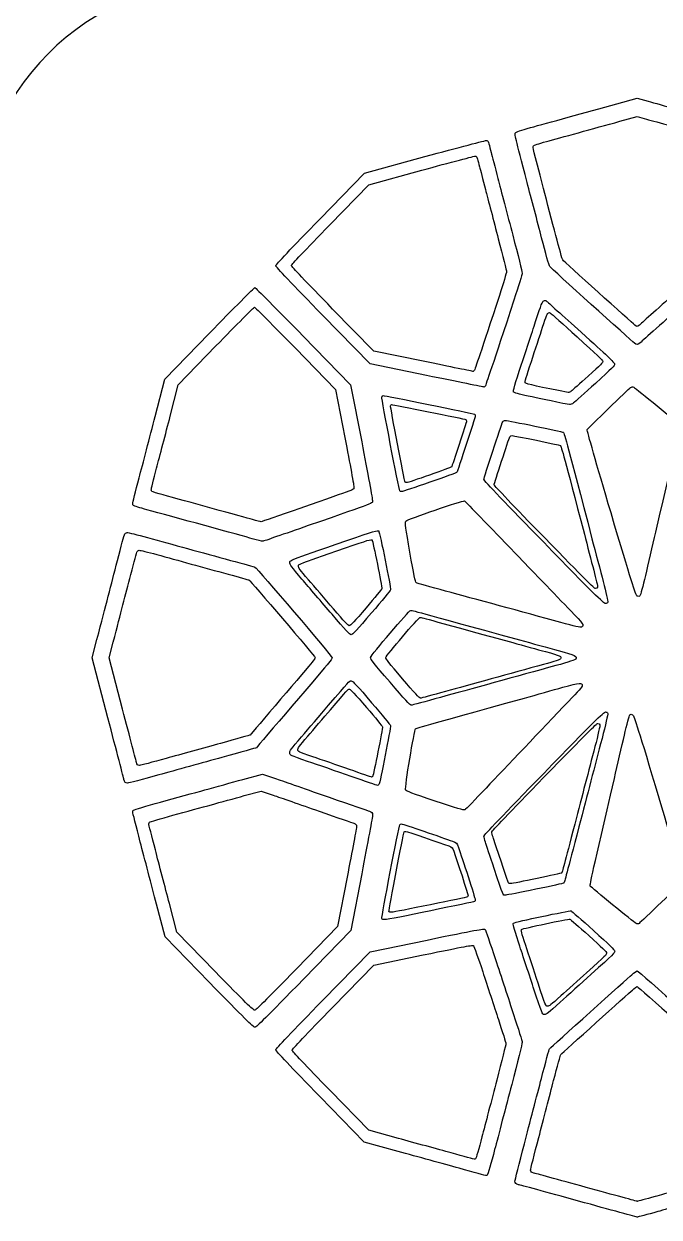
# Model space of a CAD drawing. Extents: x 0 to 3056, y 2 to 1701.
# Drawn here: x 528.6 to 770.3, y 380 to 834.1 of the extents above; entities that cross this region are included whole.
import ezdxf

# ---------------------------------------------------------------- set-up
doc = ezdxf.new("R2010")
doc.units = 0
doc.layers.add('K0102_Printing_Least_6', color=7, linetype='CONTINUOUS')

msp = doc.modelspace()

# ---------------------------------------------------------------- linework, layer by layer
at = {"layer": 'K0102_Printing_Least_6', "color": 4}
for points in [[(754.164681, 803.67308), (761.933681, 805.82108), (766.121681, 804.66108)], [(645.136584, 757.770381), (659.847584, 772.878381), (679.971583, 778.417381)], [(680.524583, 705.703382), (661.743583, 709.543382), (646.084584, 725.609382)], [(578.570686, 684.755083), (582.222685, 698.872083), (599.156685, 716.306082)], [(634.918684, 715.243082), (652.937684, 696.747083), (657.144684, 675.048083)], [(762.933681, 712.634082), (762.933681, 712.638082)], [(554.613686, 592.888085), (556.437686, 599.856085)], [(560.578686, 570.071086), (554.613686, 592.888085)], [(611.961685, 546.571186), (619.382685, 548.618186), (624.746684, 546.763186)], [(657.156684, 510.692187), (652.992684, 489.091188), (635.089684, 470.669188)], [(599.074685, 469.435188), (582.339685, 486.626188), (579.074686, 499.153188)], [(642.410684, 462.606088), (660.347683, 481.013088), (682.011683, 485.450088)], [(671.070683, 404.95009), (658.148684, 408.50109), (641.308684, 425.782089)]]:
    msp.add_lwpolyline(points, dxfattribs=at)
at = {"layer": 'K0102_Printing_Least_6', "color": 1}
for points in [[(755.318381, 797.04018), (761.936381, 798.86918), (765.503381, 797.88118)], [(641.324384, 759.942181), (658.175384, 777.247181), (681.226383, 783.59118)], [(681.859383, 700.302182), (660.347383, 704.700182), (642.410384, 723.103182)], [(762.787381, 719.500182), (762.787381, 719.503182)], [(584.293385, 684.866183), (587.381385, 696.805183), (601.702385, 711.548182)], [(631.945384, 710.649182), (647.183384, 695.007183), (650.741384, 676.657183)], [(566.190386, 573.290186), (561.068386, 592.881185), (562.634386, 598.863185)], [(612.459385, 540.390186), (618.886385, 542.162186), (623.531384, 540.556186)], [(651.599384, 509.318187), (647.993384, 490.611188), (632.488384, 474.657188)], [(601.299385, 473.588188), (586.806385, 488.476188), (583.979385, 499.325188)], [(646.242384, 459.967189), (661.804383, 475.936188), (680.598383, 479.785188)], [(671.107383, 409.94619), (659.896384, 413.02719), (645.286384, 428.019189)]]:
    msp.add_lwpolyline(points, dxfattribs=at)
for points in [[(722.500382, 787.67118)], [(641.324384, 759.942181)], [(721.698382, 705.625182)], [(668.108383, 688.808183)], [(579.139386, 665.062183)], [(707.551382, 658.657184)], [(651.035384, 634.699184)], [(652.522384, 580.903185)], [(689.004383, 580.016185)], [(726.498382, 547.427186)], [(697.608383, 502.452187)], [(717.980382, 489.501188)], [(616.390385, 458.703189)], [(762.066381, 385.98719)]]:
    msp.add_lwpolyline(points, close=True, dxfattribs=at)
at = {"layer": 'K0102_Printing_Least_6', "color": 4}
for points in [[(709.126582, 752.348381)], [(634.918684, 715.243082)], [(717.953682, 704.595082)], [(733.859682, 678.692083)], [(693.281683, 663.407083)], [(689.091483, 618.245685)], [(645.855684, 609.419085)], [(687.152583, 577.782086)], [(663.726683, 544.642186)], [(704.489482, 543.282286)], [(570.039686, 534.181187)], [(744.111481, 505.986687)], [(700.347682, 500.821087)], [(711.949582, 502.532087)], [(753.406681, 481.192088)], [(624.472684, 443.634089)], [(715.468682, 393.62609)]]:
    msp.add_lwpolyline(points, close=True, dxfattribs=at)
at = {"layer": 'K0102_Printing_Least_6', "color": 1}
for points in [[(606.480385, 851.122179), (552.757386, 851.122179), (509.507387, 807.87218), (509.507387, 754.146181)], [(727.411382, 789.35118), (732.661382, 790.79118), (745.394381, 794.29818), (755.318381, 797.04018)], [(765.503381, 797.88118), (769.601381, 796.75018), (778.185381, 794.38818), (791.43338, 790.74418)], [(681.226383, 783.59118), (693.906383, 787.08318), (704.504382, 789.86418), (704.781382, 789.77418)], [(704.781382, 789.77418), (705.086382, 789.67318), (705.402382, 789.14218), (705.578382, 788.42718)], [(705.578382, 788.42718), (705.742382, 787.77418), (706.125382, 786.29018), (706.429382, 785.12618)], [(726.324382, 771.504181), (722.367382, 786.62918), (722.228382, 787.22418), (722.500382, 787.67118)], [(722.500382, 787.67118), (722.664382, 787.94018), (724.324382, 788.50518), (727.411382, 789.35118)], [(706.429382, 785.12618), (706.734382, 783.96218), (707.894382, 779.513181), (709.007382, 775.243181)], [(709.007382, 775.243181), (710.121382, 770.974181), (712.648382, 761.294181), (714.621382, 753.731181)], [(730.991382, 753.635181), (729.704382, 758.569181), (727.605382, 766.610181), (726.324382, 771.504181)], [(624.472384, 742.067181), (624.472384, 742.442181), (630.238384, 748.560181), (641.324384, 759.942181)], [(714.621382, 753.731181), (716.597382, 746.169181), (718.215382, 739.665182), (718.215382, 739.282182)], [(733.629382, 744.289181), (733.466382, 744.495181), (732.279382, 748.698181), (730.991382, 753.635181)], [(642.410384, 723.103182), (630.593384, 735.224182), (624.472384, 741.696181), (624.472384, 742.067181)], [(761.084381, 719.497182), (760.026381, 720.338182), (733.969382, 743.874181), (733.629382, 744.289181)], [(718.215382, 739.282182), (718.215382, 738.899182), (716.804382, 734.286182), (715.078382, 729.032182)], [(776.691381, 731.946182), (769.435381, 725.399182), (763.180381, 719.799182), (762.787381, 719.500182)], [(715.078382, 729.032182), (707.054382, 704.599182), (704.375382, 696.587183), (704.125382, 696.259183)], [(601.702385, 711.548182), (609.580385, 719.658182), (616.178385, 726.291182), (616.366385, 726.291182)], [(616.366385, 726.291182), (616.554385, 726.291182), (623.567384, 719.251182), (631.945384, 710.649182)], [(726.003382, 718.673182), (727.399382, 722.915182), (727.837382, 724.013182), (728.203382, 724.182182)], [(728.203382, 724.182182), (728.536382, 724.334182), (728.755382, 724.301182), (729.028382, 724.062182)], [(729.028382, 724.062182), (729.229382, 723.881182), (733.769382, 719.801182), (739.109382, 714.992182)], [(721.698382, 705.625182), (723.108382, 709.886182), (725.043382, 715.757182), (726.003382, 718.673182)], [(762.787381, 719.503182), (761.909381, 718.837182), (761.913381, 718.837182), (761.084381, 719.497182)], [(739.109382, 714.992182), (746.681381, 708.178182), (748.836381, 706.126182), (748.883381, 705.688182)], [(719.337382, 697.491183), (719.187382, 697.776183), (719.787382, 699.843183), (721.698382, 705.625182)], [(748.883381, 705.688182), (748.938381, 705.196182), (748.238381, 704.488182), (743.300381, 700.033182)], [(703.613382, 695.907183), (703.480382, 695.907183), (693.691383, 697.884183), (681.859383, 700.302182)], [(743.300381, 700.033182), (740.195381, 697.233183), (737.318382, 694.665183), (736.907382, 694.329183)], [(704.125382, 696.259183), (703.976382, 696.064183), (703.746382, 695.907183), (703.613382, 695.907183)], [(735.686382, 693.810183), (725.284382, 695.850183), (719.514382, 697.153183), (719.337382, 697.491183)], [(736.907382, 694.329183), (736.429382, 693.936183), (735.991382, 693.750183), (735.686382, 693.810183)], [(673.666383, 659.728184), (673.421383, 660.132183), (667.997383, 688.513183), (668.108383, 688.808183)], [(668.108383, 688.808183), (668.168383, 688.967183), (668.356383, 689.155183), (668.527383, 689.221183)], [(668.527383, 689.221183), (668.845383, 689.345183), (696.355383, 683.794183), (696.794383, 683.517183)], [(579.139386, 665.062183), (580.276385, 669.386183), (582.591385, 678.299183), (584.293385, 684.866183)], [(697.032383, 682.939183), (697.032383, 682.411183), (691.547383, 665.721183), (691.284383, 665.451183)], [(696.794383, 683.517183), (696.925383, 683.432183), (697.032383, 683.174183), (697.032383, 682.939183)], [(707.551382, 658.657184), (707.551382, 659.126184), (713.108382, 676.166183), (713.515382, 676.949183)], [(713.515382, 676.949183), (713.668382, 677.245183), (713.994382, 677.421183), (714.386382, 677.421183)], [(714.386382, 677.421183), (715.164382, 677.425183), (732.319382, 673.908183), (732.759382, 673.660183)], [(650.741384, 676.657183), (652.701384, 666.565183), (654.266384, 657.999184), (654.223384, 657.619184)], [(732.759382, 673.660183), (733.056382, 673.491183), (734.193382, 669.264183), (741.861381, 639.853184)], [(577.078386, 656.794184), (577.078386, 657.015184), (578.006386, 660.735183), (579.139386, 665.062183)], [(691.284383, 665.451183), (691.179383, 665.343183), (687.423383, 663.967183), (682.935383, 662.394183)], [(674.288383, 659.515184), (674.018383, 659.509184), (673.739383, 659.604184), (673.666383, 659.728184)], [(682.935383, 662.394183), (678.449383, 660.818183), (674.559383, 659.525184), (674.288383, 659.515184)], [(726.531382, 638.732184), (715.125382, 650.447184), (707.551382, 658.396184), (707.551382, 658.657184)], [(577.369386, 656.146184), (577.211386, 656.281184), (577.078386, 656.572184), (577.078386, 656.794184)], [(581.614385, 654.822184), (579.441386, 655.416184), (577.531386, 656.011184), (577.369386, 656.146184)], [(615.554385, 645.483184), (612.557385, 646.325184), (589.208385, 652.750184), (581.614385, 654.822184)], [(654.223384, 657.619184), (654.134384, 656.813184), (655.931384, 657.503184), (633.573384, 649.684184)], [(633.573384, 649.684184), (625.708384, 646.936184), (619.118385, 644.674184), (618.922385, 644.660184)], [(618.922385, 644.660184), (618.732385, 644.643184), (617.215385, 645.017184), (615.554385, 645.483184)], [(651.035384, 634.699184), (659.633384, 637.687184), (660.786383, 638.033184), (661.077383, 637.723184)], [(661.077383, 637.723184), (661.413383, 637.371184), (664.951383, 619.788185), (664.815383, 619.162185)], [(746.126381, 619.241185), (745.618381, 619.241185), (742.242381, 622.597184), (726.531382, 638.732184)], [(741.861381, 639.853184), (742.939381, 635.708184), (744.543381, 629.578184), (745.423381, 626.231184)], [(569.336386, 624.605184), (570.523386, 629.206184), (571.583386, 633.134184), (571.690386, 633.332184)], [(571.690386, 633.332184), (571.797386, 633.532184), (572.149386, 633.731184), (572.478386, 633.771184)], [(572.478386, 633.771184), (572.807386, 633.811184), (575.825386, 633.083184), (579.183386, 632.154184)], [(579.183386, 632.154184), (587.192385, 629.938184), (596.955385, 627.254184), (606.295385, 624.698184)], [(633.075384, 627.772184), (633.146384, 628.535184), (631.825384, 628.027184), (651.035384, 634.699184)], [(636.942384, 622.531184), (633.589384, 626.434184), (633.027384, 627.196184), (633.075384, 627.772184)], [(562.634386, 598.863185), (565.676386, 610.478185), (567.199386, 616.330185), (569.336386, 624.605184)], [(606.295385, 624.698184), (610.451385, 623.562184), (614.030385, 622.559184), (614.247385, 622.469184)], [(614.247385, 622.469184), (614.827385, 622.226184), (639.459384, 593.336185), (639.459384, 592.897185)], [(646.389384, 611.494185), (643.352384, 615.052185), (639.101384, 620.018184), (636.942384, 622.531184)], [(745.423381, 626.231184), (746.306381, 622.865184), (746.958381, 619.945185), (746.879381, 619.694185)], [(664.815383, 619.162185), (664.777383, 618.984185), (662.089383, 615.730185), (658.845384, 611.934185)], [(746.879381, 619.694185), (746.788381, 619.397185), (746.531381, 619.241185), (746.126381, 619.241185)], [(652.432384, 605.032185), (652.037384, 605.032185), (650.583384, 606.586185), (646.389384, 611.494185)], [(658.845384, 611.934185), (654.357384, 606.681185), (652.822384, 605.032185), (652.432384, 605.032185)], [(666.329383, 592.958185), (666.422383, 593.690185), (678.801383, 608.249185), (679.331383, 608.249185)], [(679.331383, 608.249185), (679.773383, 608.249185), (680.282383, 608.109185), (714.648382, 598.642185)], [(714.648382, 598.642185), (718.511382, 597.577185), (724.131382, 596.036185), (727.133382, 595.217185)], [(727.133382, 595.217185), (732.784382, 593.676185), (733.353382, 593.400185), (732.829382, 592.442185)], [(638.221384, 591.049185), (637.245384, 589.892185), (615.277385, 564.134186), (614.700385, 563.474186)], [(639.459384, 592.897185), (639.459384, 592.693185), (638.901384, 591.861185), (638.221384, 591.049185)], [(672.622383, 584.914185), (667.471383, 590.948185), (666.270383, 592.478185), (666.329383, 592.958185)], [(732.829382, 592.442185), (732.677382, 592.159185), (730.717382, 591.517185), (726.321382, 590.312185)], [(726.321382, 590.312185), (714.051382, 586.944185), (697.896383, 582.486185), (689.004383, 580.016185)], [(679.490383, 577.484186), (679.118383, 577.467186), (677.383383, 579.340186), (672.622383, 584.914185)], [(645.245384, 573.096186), (651.738384, 580.710185), (651.919384, 580.903185), (652.522384, 580.903185)], [(652.522384, 580.903185), (652.912384, 580.903185), (654.509384, 579.182186), (659.008384, 573.909186)], [(689.004383, 580.016185), (684.046383, 578.635186), (679.763383, 577.497186), (679.490383, 577.484186)], [(571.428386, 553.093186), (571.364386, 553.425186), (569.007386, 562.515186), (566.190386, 573.290186)], [(636.641384, 563.029186), (638.773384, 565.515186), (642.645384, 570.043186), (645.245384, 573.096186)], [(659.008384, 573.909186), (662.290383, 570.063186), (665.009383, 566.767186), (665.048383, 566.586186)], [(726.498382, 547.427186), (742.975381, 564.351186), (746.491381, 567.847186), (747.024381, 567.847186)], [(747.024381, 567.847186), (747.444381, 567.847186), (747.720381, 567.687186), (747.813381, 567.387186)], [(614.700385, 563.474186), (614.623385, 563.386186), (609.565385, 561.941186), (603.465385, 560.267186)], [(665.048383, 566.586186), (665.153383, 566.084186), (661.624383, 548.118186), (661.352383, 547.781186)], [(747.813381, 567.387186), (747.891381, 567.134186), (747.027381, 563.385186), (745.894381, 559.060186)], [(603.465385, 560.267186), (597.360385, 558.593186), (588.067385, 556.031186), (582.811385, 554.569186)], [(632.831384, 557.818186), (632.771384, 558.415186), (633.296384, 559.130186), (636.641384, 563.029186)], [(745.894381, 559.060186), (743.436381, 549.670186), (741.039381, 540.490186), (738.205382, 529.599187)], [(582.811385, 554.569186), (577.552386, 553.110186), (572.971386, 551.906186), (572.633386, 551.899186)], [(638.553384, 555.175186), (632.984384, 557.100186), (632.899384, 557.139186), (632.831384, 557.818186)], [(652.453384, 550.351186), (647.918384, 551.929186), (641.664384, 554.100186), (638.553384, 555.175186)], [(572.633386, 551.899186), (571.931386, 551.879186), (571.596386, 552.211186), (571.428386, 553.093186)], [(660.906383, 547.485186), (660.792383, 547.485186), (656.988384, 548.774186), (652.453384, 550.351186)], [(661.352383, 547.781186), (661.221383, 547.616186), (661.022383, 547.485186), (660.906383, 547.485186)], [(706.613382, 526.506187), (706.613382, 526.840187), (713.193382, 533.760187), (726.498382, 547.427186)], [(623.531384, 540.556186), (626.085384, 539.669187), (633.906384, 536.943187), (640.912384, 534.497187)], [(585.322385, 532.911187), (590.034385, 534.210187), (596.623385, 536.026187), (599.962385, 536.946187)], [(599.962385, 536.946187), (603.301385, 537.866187), (608.924385, 539.415187), (612.459385, 540.390186)], [(576.451386, 530.292187), (576.617386, 530.430187), (580.605385, 531.608187), (585.322385, 532.911187)], [(640.912384, 534.497187), (647.918384, 532.051187), (653.862384, 529.991187), (654.126384, 529.917187)], [(576.154386, 529.660187), (576.154386, 529.869187), (576.289386, 530.153187), (576.451386, 530.292187)], [(578.651386, 519.727187), (577.277386, 524.981187), (576.154386, 529.450187), (576.154386, 529.660187)], [(655.201384, 528.665187), (655.201384, 528.309187), (653.581384, 519.605187), (651.599384, 509.318187)], [(654.126384, 529.917187), (654.891384, 529.703187), (655.195384, 529.351187), (655.201384, 528.665187)], [(738.205382, 529.599187), (734.248382, 514.413187), (733.357382, 511.083187), (733.207382, 510.930187)], [(667.536383, 496.326188), (667.410383, 496.660188), (673.031383, 526.108187), (673.308383, 526.564187)], [(673.308383, 526.564187), (673.385383, 526.696187), (673.652383, 526.802187), (673.896383, 526.802187)], [(673.896383, 526.802187), (674.319383, 526.802187), (687.249383, 522.404187), (690.272383, 521.234187)], [(707.122382, 524.532187), (706.842382, 525.341187), (706.613382, 526.229187), (706.613382, 526.506187)], [(710.027382, 515.781187), (708.710382, 519.783187), (707.403382, 523.723187), (707.122382, 524.532187)], [(583.979385, 499.325188), (582.419385, 505.289187), (580.024385, 514.471187), (578.651386, 519.727187)], [(690.272383, 521.234187), (691.624383, 520.708187), (691.674383, 520.659187), (692.186383, 519.271187)], [(692.186383, 519.271187), (693.326383, 516.165187), (697.608383, 502.885187), (697.608383, 502.452187)], [(713.872382, 506.921187), (712.896382, 506.891187), (713.142382, 506.328187), (710.027382, 515.781187)], [(723.859382, 508.857187), (718.803382, 507.806187), (714.306382, 506.935187), (713.872382, 506.921187)], [(733.207382, 510.930187), (733.125382, 510.845187), (728.919382, 509.912187), (723.859382, 508.857187)], [(697.374383, 501.845187), (697.245383, 501.762187), (690.941383, 500.420187), (683.363383, 498.864188)], [(697.608383, 502.452187), (697.608383, 502.198187), (697.503383, 501.927187), (697.374383, 501.845187)], [(668.623383, 496.012188), (667.998383, 495.999188), (667.615383, 496.111188), (667.536383, 496.326188)], [(683.363383, 498.864188), (675.786383, 497.304188), (669.152383, 496.022188), (668.623383, 496.012188)], [(717.980382, 489.501188), (718.315382, 489.840188), (735.761382, 493.523188), (736.369382, 493.385188)], [(736.369382, 493.385188), (736.546382, 493.346188), (739.760382, 490.550188), (743.515381, 487.172188)], [(719.547382, 483.403188), (717.898382, 488.411188), (717.691382, 489.213188), (717.980382, 489.501188)], [(743.515381, 487.172188), (748.657381, 482.543188), (750.339381, 480.897188), (750.339381, 480.496188)], [(680.598383, 479.785188), (696.700383, 483.079188), (699.441383, 483.584188), (699.719383, 483.289188)], [(699.719383, 483.289188), (699.898383, 483.100188), (701.457382, 478.647188), (703.186382, 473.390188)], [(724.305382, 468.973188), (722.734382, 473.741188), (720.592382, 480.237188), (719.547382, 483.403188)], [(750.339381, 480.496188), (750.339381, 479.878188), (750.148381, 479.691188), (742.720381, 473.012188)], [(616.390385, 458.703189), (615.916385, 458.703189), (612.777385, 461.799188), (601.299385, 473.588188)], [(632.488384, 474.657188), (620.195384, 462.002188), (616.866385, 458.703189), (616.390385, 458.703189)], [(703.186382, 473.390188), (704.911382, 468.137188), (707.605382, 459.957189), (709.167382, 455.216189)], [(742.720381, 473.012188), (739.743382, 470.333188), (735.324382, 466.348188), (732.900382, 464.154188)], [(727.823382, 460.235188), (727.163382, 460.303188), (727.133382, 460.378188), (724.305382, 468.973188)], [(732.900382, 464.154188), (729.112382, 460.727188), (728.395382, 460.175188), (727.823382, 460.235188)], [(732.874382, 441.880189), (733.566382, 442.517189), (759.011381, 465.407188), (760.144381, 466.415188)], [(760.144381, 466.415188), (760.945381, 467.123188), (761.766381, 467.706188), (761.970381, 467.706188)], [(761.970381, 467.706188), (762.406381, 467.706188), (790.97438, 442.016189), (791.21238, 441.410189)], [(630.680384, 443.507189), (630.680384, 443.833189), (635.990384, 449.447189), (646.242384, 459.967189)], [(709.167382, 455.216189), (710.730382, 450.471189), (712.008382, 446.316189), (712.008382, 445.984189)], [(712.008382, 445.984189), (712.008382, 445.652189), (710.445382, 439.393189), (708.534382, 432.073189)], [(645.286384, 428.019189), (635.675384, 437.888189), (630.680384, 443.185189), (630.680384, 443.507189)], [(730.187382, 432.006189), (731.577382, 437.356189), (732.785382, 441.798189), (732.874382, 441.880189)], [(708.534382, 432.073189), (706.625382, 424.757189), (704.097382, 415.08119), (702.922382, 410.57019)], [(724.535382, 410.34519), (726.256382, 416.90919), (728.797382, 426.658189), (730.187382, 432.006189)], [(691.151383, 404.42619), (686.292383, 405.76819), (677.271383, 408.25219), (671.107383, 409.94619)], [(702.922382, 410.57019), (701.745382, 406.06319), (700.651382, 402.29119), (700.492382, 402.18619)], [(721.412382, 397.87819), (721.412382, 398.16819), (722.816382, 403.77819), (724.535382, 410.34519)], [(700.095382, 401.99319), (700.038382, 401.98919), (696.012383, 403.08819), (691.151383, 404.42619)], [(700.492382, 402.18619), (700.332382, 402.08119), (700.152382, 401.99619), (700.095382, 401.99319)], [(722.608382, 396.74419), (721.780382, 396.91519), (721.412382, 397.26219), (721.412382, 397.87819)], [(742.531381, 391.29719), (731.904382, 394.22719), (722.938382, 396.67919), (722.608382, 396.74419)], [(762.066381, 385.98719), (761.947381, 385.97719), (753.155381, 388.36519), (742.531381, 391.29719)], [(788.41338, 393.20919), (781.16138, 391.22619), (772.315381, 388.79719), (768.755381, 387.80619)], [(768.755381, 387.80619), (765.196381, 386.81819), (762.185381, 385.99719), (762.066381, 385.98719)]]:
    msp.add_open_spline(points, degree=3, dxfattribs=at)
at = {"layer": 'K0102_Printing_Least_6', "color": 4}
for points in [[(766.121681, 804.66108), (770.933681, 803.33308), (781.01168, 800.56008), (796.56668, 796.28208)], [(721.398682, 794.64608), (727.562682, 796.33708), (742.511681, 800.45408), (754.164681, 803.67308)], [(720.121682, 773.692081), (715.476682, 791.45008), (715.312682, 792.14908), (715.632682, 792.67308)], [(715.632682, 792.67308), (715.824682, 792.98908), (717.773682, 793.65308), (721.398682, 794.64608)], [(679.971583, 778.417381), (691.041583, 781.46538), (700.294582, 783.89338), (700.535582, 783.81538)], [(700.535582, 783.81538), (700.802582, 783.72638), (701.078582, 783.26338), (701.231582, 782.63938)], [(701.231582, 782.63938), (701.374582, 782.06938), (701.709582, 780.77338), (701.974582, 779.757381)], [(701.974582, 779.757381), (702.240582, 778.741381), (703.253582, 774.856381), (704.225582, 771.129381)], [(725.601682, 752.712081), (724.090682, 758.505081), (721.625682, 767.946081), (720.121682, 773.692081)], [(704.225582, 771.129381), (705.197582, 767.402381), (707.404582, 758.951381), (709.126582, 752.348381)], [(630.423584, 742.165381), (630.423584, 742.492381), (635.457584, 747.834381), (645.136584, 757.770381)], [(709.126582, 752.348381), (710.851582, 745.746381), (712.264582, 740.068381), (712.264582, 739.734382)], [(728.699682, 741.739081), (728.507682, 741.981081), (727.113682, 746.915081), (725.601682, 752.712081)], [(646.084584, 725.609382), (635.767584, 736.191382), (630.423584, 741.841381), (630.423584, 742.165381)], [(760.933681, 712.630082), (759.691681, 713.618082), (729.097682, 741.251081), (728.699682, 741.739081)], [(712.264582, 739.734382), (712.264582, 739.399382), (711.032582, 735.372382), (709.525582, 730.785382)], [(599.156685, 716.306082), (608.472685, 725.896082), (616.273685, 733.739082), (616.496685, 733.739082)], [(616.496685, 733.739082), (616.718685, 733.739082), (625.011684, 725.415082), (634.918684, 715.243082)], [(709.525582, 730.785382), (702.520582, 709.454382), (700.181582, 702.460382), (699.963583, 702.173382)], [(723.558682, 721.583082), (725.375682, 727.106082), (725.945682, 728.536082), (726.422682, 728.755082)], [(726.422682, 728.755082), (726.855682, 728.954082), (727.140682, 728.911082), (727.496682, 728.599082)], [(727.496682, 728.599082), (727.757682, 728.364082), (733.668682, 723.052082), (740.621681, 716.790082)], [(779.257681, 727.247082), (770.738681, 719.560082), (763.394681, 712.985082), (762.933681, 712.634082)], [(717.953682, 704.595082), (719.789682, 710.142082), (722.308682, 717.786082), (723.558682, 721.583082)], [(740.621681, 716.790082), (750.480681, 707.919082), (753.285681, 705.247082), (753.347681, 704.677082)], [(762.933681, 712.638082), (761.902681, 711.856082), (761.906681, 711.856082), (760.933681, 712.630082)], [(699.516583, 701.866382), (699.400583, 701.866382), (690.854583, 703.592382), (680.524583, 705.703382)], [(714.879682, 694.005083), (714.683682, 694.376083), (715.465682, 697.067083), (717.953682, 704.595082)], [(753.347681, 704.677082), (753.418681, 704.036082), (752.507681, 703.114082), (746.078681, 697.314083)], [(699.963583, 702.173382), (699.833583, 702.003382), (699.632583, 701.866382), (699.516583, 701.866382)], [(746.078681, 697.314083), (742.035681, 693.669083), (738.289682, 690.325083), (737.754682, 689.888083)], [(742.964681, 679.699083), (743.226681, 680.197083), (758.615681, 695.188083), (759.484681, 695.791083)], [(759.484681, 695.791083), (759.811681, 696.021083), (760.255681, 696.026083), (760.670681, 695.808083)], [(760.670681, 695.808083), (761.498681, 695.378083), (777.747681, 682.090083), (778.076681, 681.582083)], [(671.625683, 656.372084), (671.324683, 656.868084), (664.656683, 691.755083), (664.793683, 692.118083)], [(664.793683, 692.118083), (664.867683, 692.314083), (665.097683, 692.544083), (665.308683, 692.626083)], [(665.308683, 692.626083), (665.699683, 692.778083), (699.515683, 685.954083), (700.054682, 685.614083)], [(736.164682, 689.212083), (722.621682, 691.868083), (715.109682, 693.564083), (714.879682, 694.005083)], [(737.754682, 689.888083), (737.132682, 689.376083), (736.562682, 689.134083), (736.164682, 689.212083)], [(572.476686, 661.337083), (573.820686, 666.450083), (576.558686, 676.989083), (578.570686, 684.755083)], [(700.347682, 684.903083), (700.347682, 684.255083), (693.605683, 663.739083), (693.281683, 663.407083)], [(700.054682, 685.614083), (700.215682, 685.509083), (700.347682, 685.192083), (700.347682, 684.903083)], [(703.644682, 660.708083), (703.644682, 661.271083), (710.304682, 681.696083), (710.793682, 682.634083)], [(710.793682, 682.634083), (710.976682, 682.989083), (711.367682, 683.200083), (711.836682, 683.200083)], [(711.836682, 683.200083), (712.769682, 683.204083), (733.332682, 678.989083), (733.859682, 678.692083)], [(778.076681, 681.582083), (778.297681, 681.237083), (777.150681, 676.118083), (768.905681, 640.630084)], [(733.859682, 678.692083), (734.215682, 678.489083), (735.578682, 673.423083), (744.769681, 638.169084)], [(752.010681, 647.979084), (746.430681, 666.767083), (742.819681, 679.422083), (742.964681, 679.699083)], [(657.144684, 675.048083), (659.461684, 663.114083), (661.312683, 652.985084), (661.261683, 652.536084)], [(693.281683, 663.407083), (693.152683, 663.274083), (688.535683, 661.583083), (683.019683, 659.649084)], [(570.039686, 651.560084), (570.039686, 651.821084), (571.136686, 656.220084), (572.476686, 661.337083)], [(683.019683, 659.649084), (677.504683, 657.712084), (672.722683, 656.122084), (672.390683, 656.110084)], [(726.394682, 636.825084), (712.722682, 650.868084), (703.644682, 660.396083), (703.644682, 660.708083)], [(672.390683, 656.110084), (672.058683, 656.103084), (671.715683, 656.220084), (671.625683, 656.372084)], [(570.382686, 650.794084), (570.195686, 650.954084), (570.039686, 651.298084), (570.039686, 651.560084)], [(575.402686, 649.228084), (572.832686, 649.931084), (570.574686, 650.634084), (570.382686, 650.794084)], [(661.261683, 652.536084), (661.156683, 651.583084), (663.281683, 652.399084), (636.843684, 643.153084)], [(673.956483, 644.894684), (674.488483, 645.578684), (695.707483, 652.857684), (696.242483, 652.540684)], [(696.242483, 652.540684), (696.688483, 652.275684), (697.118483, 651.829684), (726.136482, 621.683684)], [(615.535685, 638.185084), (611.992685, 639.181084), (584.382685, 646.778084), (575.402686, 649.228084)], [(761.952681, 616.377085), (761.412681, 616.660085), (759.698681, 622.103084), (752.010681, 647.979084)], [(566.984686, 640.001084), (567.109686, 640.235084), (567.519686, 640.466084), (567.902686, 640.513084)], [(567.902686, 640.513084), (568.285686, 640.560084), (571.800686, 639.712084), (575.711686, 638.630084)], [(636.843684, 643.153084), (627.543684, 639.903084), (619.750685, 637.228084), (619.519685, 637.212084)], [(651.472684, 637.474084), (661.867683, 641.087084), (663.261683, 641.505084), (663.613683, 641.130084)], [(663.613683, 641.130084), (664.019683, 640.704084), (668.297683, 619.446085), (668.132683, 618.689085)], [(675.489483, 633.005684), (673.904483, 642.181684), (673.609483, 644.446684), (673.956483, 644.894684)], [(768.905681, 640.630084), (767.741681, 635.630084), (766.029681, 628.231084), (765.099681, 624.188084)], [(564.242686, 629.837084), (565.625686, 635.196084), (566.859686, 639.771084), (566.984686, 640.001084)], [(575.711686, 638.630084), (585.039685, 636.048084), (596.410685, 632.923084), (607.289685, 629.946084)], [(619.519685, 637.212084), (619.293685, 637.192084), (617.500685, 637.634084), (615.535685, 638.185084)], [(629.757684, 629.099084), (629.843684, 630.021084), (628.246684, 629.407084), (651.472684, 637.474084)], [(749.882681, 613.462085), (749.273681, 613.462085), (745.226681, 617.485085), (726.394682, 636.825084)], [(744.769681, 638.169084), (746.062681, 633.200084), (747.984681, 625.853084), (749.039681, 621.841084)], [(677.970483, 621.389684), (677.584483, 621.595684), (676.956483, 624.525684), (675.489483, 633.005684)], [(556.437686, 599.856085), (559.980686, 613.384085), (561.754686, 620.200084), (564.242686, 629.837084)], [(607.289685, 629.946084), (612.129685, 628.622084), (616.297685, 627.454084), (616.550685, 627.349084)], [(616.550685, 627.349084), (617.226685, 627.067084), (645.914684, 593.419085), (645.914684, 592.907085)], [(634.433684, 622.763084), (630.379684, 627.481084), (629.699684, 628.403084), (629.757684, 629.099084)], [(645.855684, 609.419085), (642.183684, 613.720085), (637.043684, 619.724085), (634.433684, 622.763084)], [(765.099681, 624.188084), (764.161681, 620.124084), (763.227681, 616.661085), (763.003681, 616.438085)], [(668.132683, 618.689085), (668.086683, 618.474085), (664.836683, 614.540085), (660.914683, 609.950085)], [(689.091483, 618.245685), (683.259483, 619.822685), (678.253483, 621.239684), (677.970483, 621.389684)], [(732.929482, 606.280685), (718.526482, 610.232685), (699.547483, 615.410685), (689.091483, 618.245685)], [(726.136482, 621.683684), (729.398482, 618.293685), (734.148482, 613.370685), (736.688482, 610.745685)], [(749.039681, 621.841084), (750.097681, 617.806085), (750.879681, 614.306085), (750.785681, 614.005085)], [(750.785681, 614.005085), (750.675681, 613.649085), (750.367681, 613.462085), (749.882681, 613.462085)], [(763.003681, 616.438085), (762.741681, 616.174085), (762.381681, 616.152085), (761.952681, 616.377085)], [(653.160684, 601.606085), (652.683684, 601.606085), (650.925684, 603.485085), (645.855684, 609.419085)], [(660.914683, 609.950085), (655.488684, 603.599085), (653.632684, 601.606085), (653.160684, 601.606085)], [(660.535583, 592.974085), (660.644583, 593.833085), (675.175583, 610.923085), (675.797583, 610.923085)], [(675.797583, 610.923085), (676.316583, 610.923085), (676.914583, 610.759085), (717.254582, 599.646085)], [(736.688482, 610.745685), (741.468481, 605.804685), (741.877481, 605.185685), (740.775481, 604.531685)], [(740.775481, 604.531685), (740.452481, 604.336685), (738.088482, 604.862685), (732.929482, 606.280685)], [(717.254582, 599.646085), (721.789582, 598.396085), (728.386582, 596.587085), (731.910582, 595.626085)], [(731.910582, 595.626085), (738.543582, 593.817085), (739.211582, 593.493085), (738.597582, 592.368085)], [(644.472684, 590.755085), (643.336684, 589.407085), (617.750685, 559.407086), (617.078685, 558.638086)], [(645.914684, 592.907085), (645.914684, 592.669085), (645.265684, 591.700085), (644.472684, 590.755085)], [(667.922583, 583.532085), (661.875583, 590.614085), (660.465583, 592.411085), (660.535583, 592.974085)], [(738.597582, 592.368085), (738.418582, 592.036085), (736.117582, 591.282085), (730.957582, 589.868085)], [(730.957582, 589.868085), (716.554582, 585.915085), (697.590583, 580.681085), (687.152583, 577.782086)], [(644.539684, 574.798186), (652.273684, 583.868185), (652.488684, 584.099185), (653.207684, 584.099185)], [(653.207684, 584.099185), (653.672684, 584.099185), (655.574684, 582.048185), (660.933683, 575.767186)], [(675.984583, 574.810086), (675.547583, 574.790086), (673.511583, 576.989086), (667.922583, 583.532085)], [(719.030482, 577.527286), (723.561482, 578.792286), (730.147482, 580.639285), (733.663482, 581.630285)], [(733.663482, 581.630285), (740.280481, 583.496285), (741.019481, 583.562285), (741.072481, 582.282285)], [(741.072481, 582.282285), (741.090481, 581.905285), (739.506482, 580.074285), (735.811482, 576.204286)], [(687.152583, 577.782086), (681.332583, 576.161086), (676.304583, 574.825086), (675.984583, 574.810086)], [(677.686483, 565.840286), (678.131483, 566.108286), (678.728483, 566.275286), (719.030482, 577.527286)], [(634.289684, 562.806186), (636.828684, 565.767186), (641.441684, 571.161186), (644.539684, 574.798186)], [(660.933683, 575.767186), (664.843683, 571.185186), (668.082683, 567.259186), (668.129683, 567.044186)], [(735.811482, 576.204286), (725.502482, 565.397286), (711.943482, 551.143286), (704.489482, 543.282286)], [(726.394582, 548.876086), (745.246581, 568.239086), (749.269581, 572.239086), (749.879581, 572.239086)], [(749.879581, 572.239086), (750.359581, 572.239086), (750.675581, 572.056086), (750.781581, 571.712086)], [(566.679686, 546.548086), (566.605686, 546.935086), (563.859686, 557.521086), (560.578686, 570.071086)], [(750.781581, 571.712086), (750.871581, 571.423086), (749.882581, 567.134086), (748.586581, 562.185086)], [(757.088481, 563.380686), (758.026481, 567.444686), (758.960481, 570.907686), (759.184481, 571.130686)], [(759.184481, 571.130686), (759.446481, 571.394686), (759.806481, 571.416686), (760.235481, 571.191686)], [(760.235481, 571.191686), (760.775481, 570.908686), (762.489481, 565.465686), (770.177481, 539.589687)], [(668.129683, 567.044186), (668.254683, 566.446186), (664.050683, 545.044186), (663.726683, 544.642186)], [(673.849483, 542.594286), (673.500483, 543.387286), (677.153483, 565.520286), (677.686483, 565.840286)], [(753.282481, 546.938686), (754.446481, 551.938686), (756.158481, 559.337686), (757.088481, 563.380686)], [(617.078685, 558.638086), (616.988685, 558.536086), (611.097685, 556.853086), (603.992685, 554.903086)], [(629.750684, 556.599186), (629.679684, 557.310186), (630.304684, 558.161186), (634.289684, 562.806186)], [(748.586581, 562.185086), (745.773581, 551.442086), (743.031581, 540.939086), (739.789582, 528.478087)], [(603.992685, 554.903086), (596.882685, 552.954086), (586.058685, 549.970086), (579.937686, 548.267086)], [(636.566684, 553.450186), (629.933684, 555.743186), (629.832684, 555.790186), (629.750684, 556.599186)], [(653.125684, 547.704186), (647.722684, 549.583186), (640.273684, 552.169186), (636.566684, 553.450186)], [(568.082686, 545.157086), (567.265686, 545.134086), (566.875686, 545.521086), (566.679686, 546.548086)], [(579.937686, 548.267086), (573.812686, 546.567086), (568.476686, 545.165086), (568.082686, 545.157086)], [(597.531685, 542.595186), (601.386685, 543.657186), (607.879685, 545.446186), (611.961685, 546.571186)], [(624.746684, 546.763186), (627.695684, 545.739186), (636.726684, 542.591186), (644.816684, 539.767187)], [(663.195683, 544.290186), (663.058683, 544.290186), (658.527684, 545.825186), (653.125684, 547.704186)], [(703.644582, 524.939087), (703.644582, 525.321087), (711.172582, 533.239087), (726.394582, 548.876086)], [(744.111481, 505.986687), (743.890481, 506.331687), (745.037481, 511.450687), (753.282481, 546.938686)], [(580.625685, 537.935187), (586.066685, 539.435187), (593.675685, 541.532186), (597.531685, 542.595186)], [(663.726683, 544.642186), (663.570683, 544.446186), (663.332683, 544.290186), (663.195683, 544.290186)], [(685.044483, 538.306287), (676.213483, 541.262286), (674.079483, 542.076286), (673.849483, 542.594286)], [(704.489482, 543.282286), (700.335482, 538.895287), (696.714483, 535.160287), (696.447483, 534.982287)], [(570.382686, 534.911187), (570.574686, 535.071187), (575.179686, 536.431187), (580.625685, 537.935187)], [(644.816684, 539.767187), (652.906684, 536.942187), (659.769684, 534.564187), (660.074683, 534.478187)], [(696.447483, 534.982287), (696.083483, 534.740287), (693.205483, 535.576287), (685.044483, 538.306287)], [(770.177481, 539.589687), (775.757481, 520.801687), (779.368481, 508.146687), (779.223481, 507.869687)], [(570.039686, 534.181187), (570.039686, 534.423187), (570.195686, 534.751187), (570.382686, 534.911187)], [(572.922686, 522.712187), (571.336686, 528.778187), (570.039686, 533.939187), (570.039686, 534.181187)], [(661.316683, 533.032187), (661.316683, 532.622187), (659.445684, 522.571187), (657.156684, 510.692187)], [(660.074683, 534.478187), (660.957683, 534.231187), (661.308683, 533.825187), (661.316683, 533.032187)], [(664.797683, 493.579088), (664.648683, 493.974088), (671.293683, 528.786087), (671.621683, 529.325087)], [(671.621683, 529.325087), (671.711683, 529.481087), (672.027683, 529.606087), (672.316683, 529.606087)], [(672.316683, 529.606087), (672.816683, 529.606087), (688.101683, 524.407087), (691.675683, 523.024087)], [(739.789582, 528.478087), (735.261582, 511.103087), (734.242582, 507.294087), (734.070582, 507.118087)], [(579.074686, 499.153188), (577.273686, 506.040187), (574.507686, 516.642187), (572.922686, 522.712187)], [(691.675683, 523.024087), (693.273683, 522.403087), (693.332683, 522.345087), (693.937683, 520.704087)], [(704.226582, 522.681087), (703.906582, 523.606087), (703.644582, 524.622087), (703.644582, 524.939087)], [(707.550582, 512.669087), (706.043582, 517.247087), (704.547582, 521.755087), (704.226582, 522.681087)], [(693.937683, 520.704087), (695.285683, 517.032087), (700.347682, 501.333087), (700.347682, 500.821087)], [(711.949582, 502.532087), (710.832582, 502.497087), (711.113582, 501.853087), (707.550582, 512.669087)], [(723.375582, 504.747087), (717.590582, 503.544087), (712.445582, 502.548087), (711.949582, 502.532087)], [(734.070582, 507.118087), (733.976582, 507.021087), (729.164582, 505.954087), (723.375582, 504.747087)], [(761.517481, 491.760688), (760.689481, 492.190688), (744.440481, 505.478687), (744.111481, 505.986687)], [(779.223481, 507.869687), (778.961481, 507.371687), (763.572481, 492.380688), (762.703481, 491.777688)], [(700.070682, 500.103087), (699.918683, 500.005087), (692.465683, 498.419088), (683.507683, 496.579088)], [(700.347682, 500.821087), (700.347682, 500.521087), (700.222682, 500.200087), (700.070682, 500.103087)], [(683.507683, 496.579088), (674.550683, 494.735088), (666.707683, 493.220088), (666.082683, 493.208088)], [(714.933682, 491.899088), (715.332682, 492.302088), (736.074682, 496.681088), (736.797682, 496.517088)], [(736.797682, 496.517088), (737.007682, 496.470088), (740.828681, 493.146088), (745.293681, 489.130088)], [(666.082683, 493.208088), (665.343683, 493.192088), (664.890683, 493.325088), (664.797683, 493.579088)], [(716.797682, 484.649088), (714.836682, 490.603088), (714.590682, 491.556088), (714.933682, 491.899088)], [(762.703481, 491.777688), (762.376481, 491.547688), (761.932481, 491.542688), (761.517481, 491.760688)], [(682.011683, 485.450088), (700.570682, 489.247088), (703.730682, 489.829088), (704.050682, 489.489088)], [(704.050682, 489.489088), (704.257682, 489.271088), (706.054682, 484.138088), (708.047682, 478.079088)], [(745.293681, 489.130088), (751.406681, 483.626088), (753.406681, 481.669088), (753.406681, 481.192088)], [(722.453682, 467.493088), (720.586682, 473.161088), (718.039682, 480.884088), (716.797682, 484.649088)], [(708.047682, 478.079088), (710.035682, 472.024088), (713.140682, 462.595088), (714.941682, 457.130089)], [(753.406681, 481.192088), (753.406681, 480.458088), (753.179681, 480.235088), (744.347681, 472.294088)], [(759.886681, 472.224088), (760.804681, 473.036088), (761.746681, 473.704088), (761.980681, 473.704088)], [(761.980681, 473.704088), (762.480681, 473.704088), (795.24268, 444.243089), (795.51568, 443.548089)], [(616.500685, 452.247189), (615.953685, 452.247189), (612.328685, 455.821189), (599.074685, 469.435188)], [(635.089684, 470.669188), (620.894684, 456.056189), (617.050685, 452.247189), (616.500685, 452.247189)], [(728.613682, 444.087089), (729.406682, 444.817089), (758.586681, 471.067088), (759.886681, 472.224088)], [(744.347681, 472.294088), (740.808681, 469.110088), (735.554682, 464.372088), (732.672682, 461.763088)], [(726.636682, 457.103089), (725.851682, 457.185089), (725.816682, 457.274089), (722.453682, 467.493088)], [(624.472684, 443.634089), (624.472684, 444.009089), (630.593684, 450.481089), (642.410684, 462.606088)], [(732.672682, 461.763088), (728.168682, 457.689089), (727.316682, 457.032089), (726.636682, 457.103089)], [(714.941682, 457.130089), (716.742682, 451.661089), (718.215682, 446.872089), (718.215682, 446.489089)], [(718.215682, 446.489089), (718.215682, 446.106089), (716.414682, 438.892089), (714.211682, 430.454089)], [(641.308684, 425.782089), (630.230684, 437.157089), (624.472684, 443.263089), (624.472684, 443.634089)], [(725.531682, 432.763089), (727.125682, 438.899089), (728.511682, 443.993089), (728.613682, 444.087089)], [(719.050682, 407.92309), (721.023682, 415.45009), (723.937682, 426.630089), (725.531682, 432.763089)], [(714.211682, 430.454089), (712.011682, 422.021089), (709.097682, 410.86809), (707.742682, 405.66909)], [(694.175683, 398.58709), (688.574683, 400.13409), (678.175683, 402.99709), (671.070683, 404.95009)], [(707.742682, 405.66909), (706.386682, 400.47409), (705.125682, 396.12609), (704.941682, 396.00509)], [(715.468682, 393.62609), (715.468682, 393.95809), (717.078682, 400.39209), (719.050682, 407.92309)], [(704.484682, 395.78209), (704.418682, 395.77809), (699.777683, 397.04409), (694.175683, 398.58709)], [(704.941682, 396.00509), (704.757682, 395.88409), (704.550682, 395.78609), (704.484682, 395.78209)], [(716.840682, 392.32509), (715.890682, 392.52109), (715.468682, 392.91909), (715.468682, 393.62609)], [(739.687682, 386.07909), (727.500682, 389.43909), (717.218682, 392.25109), (716.840682, 392.32509)], [(762.090681, 379.989091), (761.953681, 379.978091), (751.871681, 382.71609), (739.687682, 386.07909)], [(792.30468, 388.27109), (783.98868, 385.99709), (773.843681, 383.21209), (769.761681, 382.07509)], [(769.761681, 382.07509), (765.679681, 380.94209), (762.226681, 380.00109), (762.090681, 379.989091)]]:
    msp.add_open_spline(points, degree=3, dxfattribs=at)

doc.saveas('drawing.dxf')
